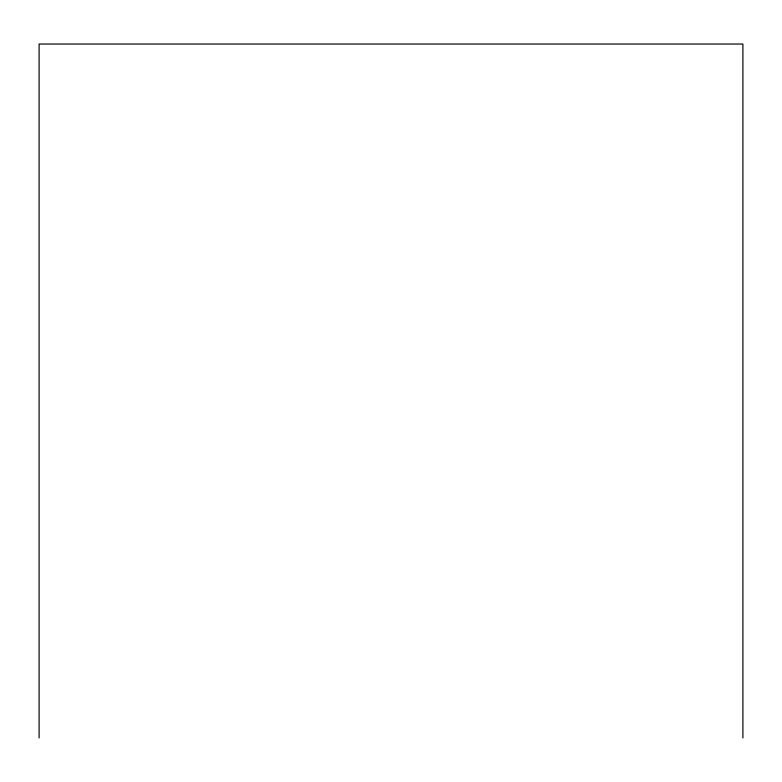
<?xml version="1.0" encoding="UTF-8"?>
<svg xmlns="http://www.w3.org/2000/svg" width="782" height="782" viewBox="0 0 782 782"><rect width="100%" height="100%" fill="white"/><g stroke="black" fill="none" stroke-linecap="round" stroke-linejoin="round"><path stroke-width="1.17" d="M742.9 737.964L742.9 44.036L39.1 44.036L39.1 737.964"/></g></svg>
